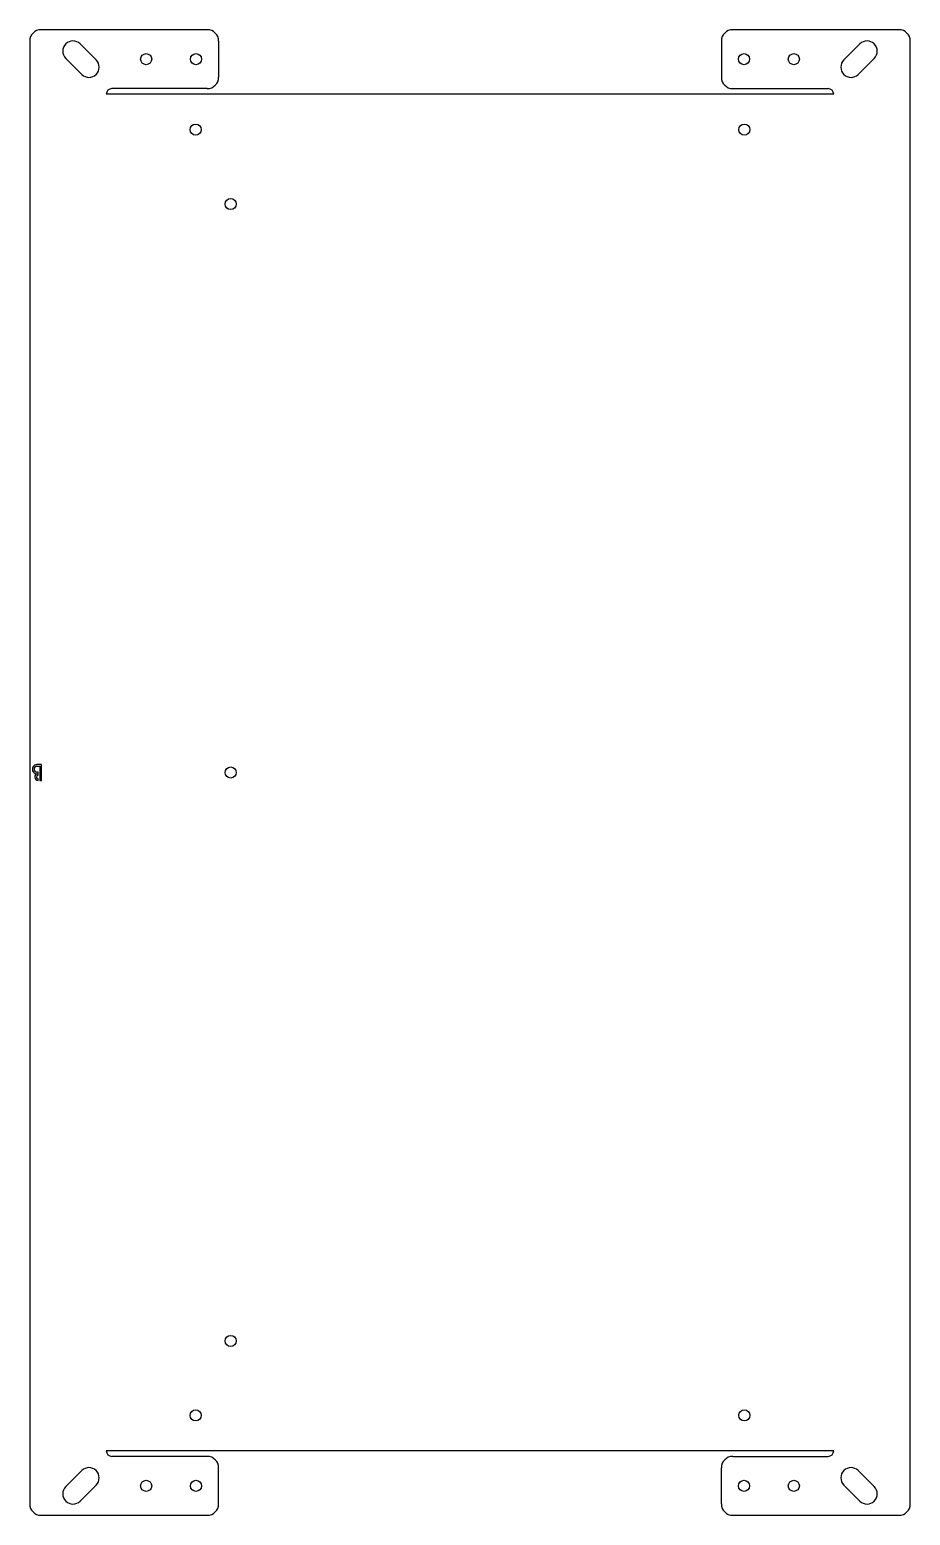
# Model space of a CAD drawing. Header units: millimetres. Extents: x -194 to 194, y -328 to 328.
import ezdxf

# ---------------------------------------------------------------- set-up
doc = ezdxf.new("R2010")
doc.units = ezdxf.units.MM

msp = doc.modelspace()

# ---------------------------------------------------------------- linework, layer by layer
at = {"color": 7, "linetype": 'Continuous', "lineweight": 25}
for p, q in [((-116.04, 328), (-189.48, 328)), ((189.48, 328), (116.04, 328)), ((-194.48, 323), (-194.48, -323)), ((-165.12, 314.65), (-172.19, 321.72)), ((-111.04, 323), (-111.04, 307)), ((111.04, 323), (111.04, 307)), ((165.12, 314.65), (172.19, 321.72)), ((194.48, -323), (194.48, 323)), ((-178.56, 315.35), (-171.49, 308.28)), ((178.56, 315.35), (171.49, 308.28)), ((-116.04, 302), (-158.15, 302)), ((116.04, 302), (158.15, 302)), ((-160.64, 299.51), (-160.64, 299.5)), ((160.64, 299.5), (-160.64, 299.5)), ((160.64, 299.51), (160.64, 299.5)), ((-189.28, 3.5), (-191.28, 3.5)), ((-191.28, 2.75), (-190.03, 2.75)), ((-190.78, 0.21), (-191.28, 0.21)), ((-190.78, -1.25), (-190.78, 0.21)), ((-190.03, 2.75), (-190.03, -3.5)), ((-189.28, -3.5), (-189.28, 3.5)), ((-190.78, -3.5), (-190.78, -2.75)), ((-190.03, -3.5), (-189.28, -3.5)), ((-160.64, -299.51), (-160.64, -299.5)), ((160.64, -299.5), (-160.64, -299.5)), ((160.64, -299.51), (160.64, -299.5)), ((-171.49, -308.28), (-178.56, -315.35)), ((-116.04, -302), (-158.15, -302)), ((-111.04, -323), (-111.04, -307)), ((111.04, -323), (111.04, -307)), ((116.04, -302), (158.15, -302)), ((171.49, -308.28), (178.56, -315.35)), ((-172.19, -321.72), (-165.12, -314.65)), ((172.19, -321.72), (165.12, -314.65)), ((-189.48, -328), (-116.04, -328)), ((116.04, -328), (189.48, -328))]:
    msp.add_line(p, q, dxfattribs=at)
for centre in [(-143.04, 315), (-121.04, 315), (121.04, 315), (143.04, 315), (-121.2, 283.9), (121.2, 283.9), (-105.7, 251), (-105.7, 0), (-105.7, -251), (-121.2, -283.9), (121.2, -283.9), (-143.04, -315), (-121.04, -315), (121.04, -315), (143.04, -315)]:
    msp.add_circle(centre, 2.45, dxfattribs=at)
for centre, radius, start, end in [((-116.04, 323), 5, 0, 90), ((116.04, 323), 5, 90, 180), ((-189.48, 323), 5, 90, 180), ((-175.38, 318.54), 4.5, 45, 225), ((175.38, 318.54), 4.5, 315, 135), ((189.48, 323), 5, 0, 90), ((-168.3, 311.46), 4.5, 225, 45), ((168.3, 311.46), 4.5, 135, 315), ((-158.15, 299.51), 2.49, 90, 180), ((-116.04, 307), 5, 270, 0), ((116.04, 307), 5, 180, 270), ((158.15, 299.51), 2.49, 0, 90), ((-191.28, 1.48), 2.02, 90, 278.17123), ((-191.28, 1.48), 1.27, 90, 270), ((-190.78, -2), 1.5, 98.17123, 270), ((-190.78, -2), 0.75, 90, 270), ((-158.15, -299.51), 2.49, 180, 270), ((158.15, -299.51), 2.49, 270, 0), ((-168.3, -311.46), 4.5, 315, 135), ((-116.04, -307), 5, 0, 90), ((116.04, -307), 5, 90, 180), ((168.3, -311.46), 4.5, 45, 225), ((-175.38, -318.54), 4.5, 135, 315), ((175.38, -318.54), 4.5, 225, 45), ((-189.48, -323), 5, 180, 270), ((-116.04, -323), 5, 270, 0), ((116.04, -323), 5, 180, 270), ((189.48, -323), 5, 270, 0)]:
    msp.add_arc(centre, radius, start, end, dxfattribs=at)

doc.saveas('drawing.dxf')
